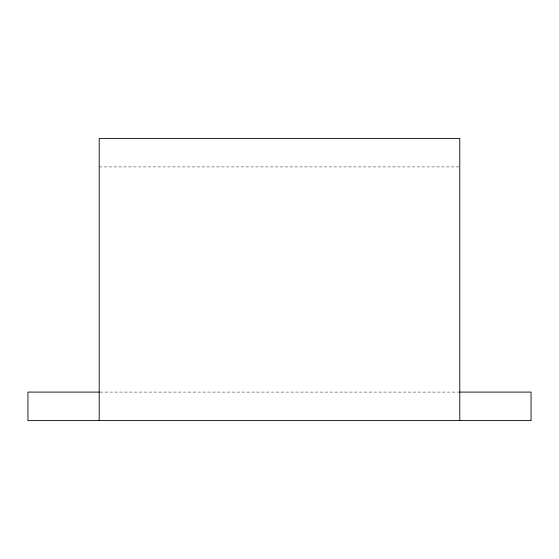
<?xml version="1.0" encoding="UTF-8"?>
<svg xmlns="http://www.w3.org/2000/svg" width="559" height="559" viewBox="0 0 559 559"><rect width="100%" height="100%" fill="white"/><g stroke="black" fill="none" stroke-linecap="round" stroke-linejoin="round"><path stroke-width="0.42" stroke-dasharray="2.79 2.1" d="M99.209 166.91L459.791 166.91M100.082 392.09L458.918 392.09"/><path stroke-width="0.84" d="M99.209 392.09L27.95 392.09L27.95 420.599L531.05 420.599L531.05 392.09L459.791 392.09M459.791 420.599L459.791 138.401L99.209 138.401L99.209 420.599"/></g></svg>
